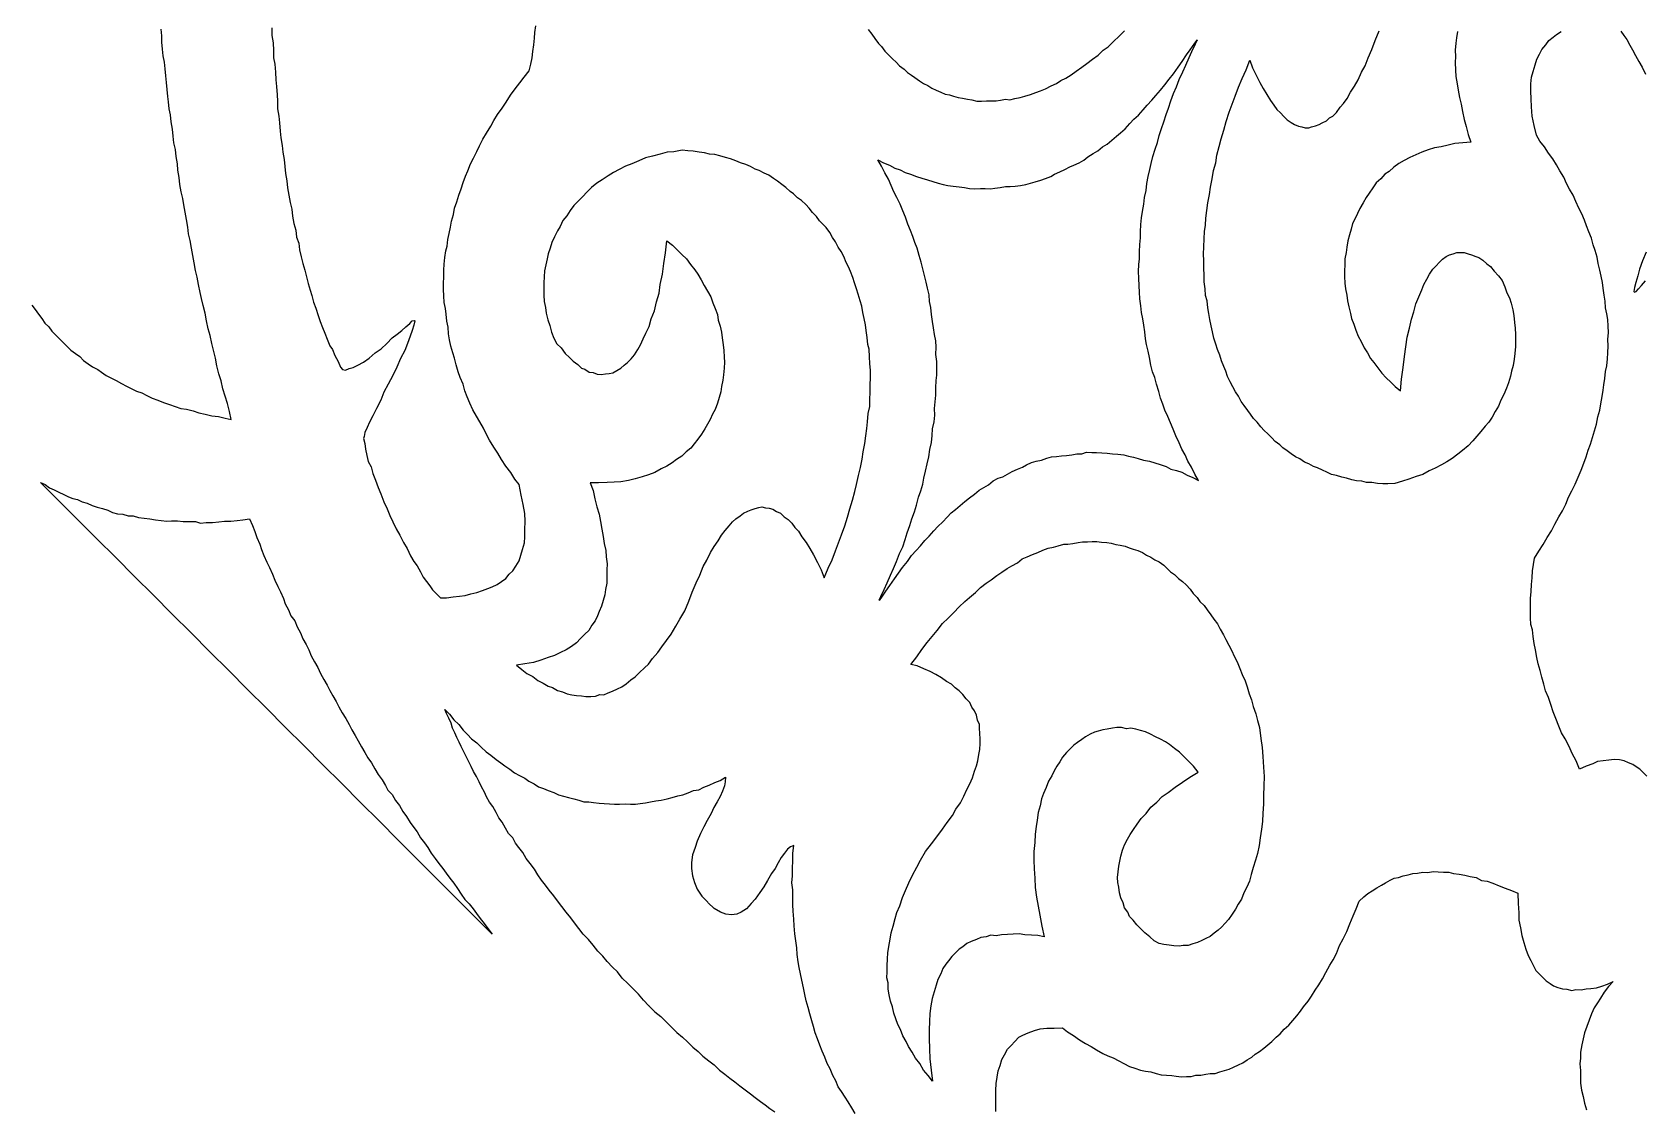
# Model space of a CAD drawing. Extents: x -550 to 550, y -550 to 550.
# Drawn here: x -267.3 to -207.9, y -434.9 to -395.2 of the extents above; entities that cross this region are included whole.
import ezdxf

# ---------------------------------------------------------------- set-up
doc = ezdxf.new("R2010")
doc.units = 0
doc.layers.add('LAYER_1', color=18, linetype='CONTINUOUS')

msp = doc.modelspace()

# ---------------------------------------------------------------- linework, layer by layer
at = {"layer": 'LAYER_1'}
for points in [[(-258.472, -395.039), (-258.465, -395.318), (-258.42, -395.59), (-258.413, -395.869), (-258.405, -396.149), (-258.362, -396.374), (-258.335, -396.674), (-258.327, -396.954), (-258.301, -397.206), (-258.274, -397.506), (-258.267, -397.74), (-258.259, -398.02), (-258.213, -398.293), (-258.187, -398.546), (-258.159, -398.846), (-258.133, -399.099), (-258.087, -399.372), (-258.06, -399.625), (-258.014, -399.898), (-257.988, -400.152), (-257.961, -400.406), (-257.914, -400.679), (-257.888, -400.933), (-257.841, -401.206), (-257.795, -401.48), (-257.73, -401.725), (-257.703, -401.98), (-257.656, -402.253), (-257.591, -402.499), (-257.564, -402.754), (-257.481, -402.973), (-257.454, -403.227), (-257.389, -403.474), (-257.324, -403.72), (-257.259, -403.967), (-257.194, -404.213), (-257.129, -404.46), (-257.063, -404.707), (-257, -404.906), (-256.934, -405.153), (-256.851, -405.373), (-256.766, -405.639), (-256.683, -405.858), (-256.6, -406.078), (-256.517, -406.297), (-256.433, -406.517), (-256.331, -406.756), (-256.231, -406.9), (-256.148, -407.12), (-256.027, -407.331), (-255.944, -407.551), (-255.866, -407.629), (-255.753, -407.651), (-255.625, -407.598), (-255.477, -407.564), (-255.295, -407.474), (-255.095, -407.356), (-254.877, -407.211), (-254.662, -407.018), (-254.444, -406.872), (-254.229, -406.679), (-254.033, -406.466), (-253.853, -406.329), (-253.673, -406.191), (-253.529, -406.062), (-253.386, -405.933), (-253.297, -405.841), (-253.223, -405.824), (-253.204, -405.843), (-253.235, -405.993), (-253.301, -406.2), (-253.367, -406.406), (-253.468, -406.669), (-253.569, -406.931), (-253.723, -407.23), (-253.859, -407.548), (-254.014, -407.847), (-254.186, -408.174), (-254.34, -408.473), (-254.458, -408.764), (-254.613, -409.063), (-254.75, -409.334), (-254.87, -409.578), (-254.955, -409.765), (-255.04, -409.952), (-255.07, -410.103), (-255.086, -410.179), (-255.04, -410.36), (-255.012, -410.57), (-254.965, -410.799), (-254.917, -411.028), (-254.815, -411.221), (-254.748, -411.469), (-254.644, -411.71), (-254.557, -411.978), (-254.453, -412.219), (-254.346, -412.507), (-254.222, -412.767), (-254.117, -413.008), (-254.013, -413.249), (-253.888, -413.509), (-253.747, -413.741), (-253.623, -414.002), (-253.481, -414.234), (-253.356, -414.495), (-253.234, -414.708), (-253.114, -414.873), (-252.992, -415.086), (-252.889, -415.28), (-252.769, -415.445), (-252.649, -415.61), (-252.549, -415.756), (-252.431, -415.874), (-252.333, -415.972), (-252.255, -416.05), (-252.032, -416.046), (-251.792, -416.013), (-251.553, -415.981), (-251.35, -415.957), (-251.13, -415.904), (-250.91, -415.852), (-250.71, -415.78), (-250.51, -415.708), (-250.347, -415.644), (-250.166, -415.552), (-250.005, -415.441), (-249.845, -415.329), (-249.723, -415.179), (-249.582, -415.048), (-249.479, -414.878), (-249.36, -414.679), (-249.297, -414.47), (-249.233, -414.261), (-249.153, -414.024), (-249.145, -413.805), (-249.14, -413.538), (-249.137, -413.223), (-249.151, -412.937), (-249.204, -412.612), (-249.276, -412.267), (-249.35, -411.875), (-249.508, -411.673), (-249.667, -411.422), (-249.844, -411.2), (-250.003, -410.95), (-250.143, -410.719), (-250.283, -410.489), (-250.442, -410.238), (-250.563, -410.027), (-250.666, -409.788), (-250.806, -409.557), (-250.926, -409.346), (-251.066, -409.116), (-251.169, -408.876), (-251.272, -408.637), (-251.356, -408.418), (-251.422, -408.17), (-251.525, -407.931), (-251.608, -407.712), (-251.674, -407.464), (-251.74, -407.217), (-251.804, -407.017), (-251.869, -406.769), (-251.916, -406.541), (-251.962, -406.314), (-251.972, -406.077), (-252.018, -405.849), (-252.047, -405.594), (-252.074, -405.385), (-252.12, -405.158), (-252.129, -404.922), (-252.138, -404.685), (-252.147, -404.449), (-252.137, -404.233), (-252.129, -403.969), (-252.118, -403.752), (-252.09, -403.508), (-252.063, -403.263), (-252.014, -403.085), (-251.986, -402.841), (-251.939, -402.616), (-251.891, -402.391), (-251.844, -402.166), (-251.779, -401.913), (-251.732, -401.688), (-251.648, -401.454), (-251.583, -401.202), (-251.498, -400.968), (-251.414, -400.735), (-251.33, -400.501), (-251.244, -400.315), (-251.142, -400.054), (-251.039, -399.84), (-250.918, -399.597), (-250.814, -399.383), (-250.693, -399.141), (-250.553, -398.918), (-250.396, -398.667), (-250.292, -398.453), (-250.152, -398.23), (-249.976, -397.998), (-249.836, -397.775), (-249.678, -397.524), (-249.501, -397.293), (-249.325, -397.061), (-249.166, -396.857), (-248.989, -396.625), (-248.924, -396.373), (-248.875, -396.149), (-248.846, -395.906), (-248.816, -395.663), (-248.787, -395.42), (-248.775, -395.206), (-248.745, -394.963)], [(-267.312, -405.259), (-267.192, -405.424), (-267.072, -405.59), (-266.952, -405.755), (-266.832, -405.921), (-266.694, -406.059), (-266.574, -406.224), (-266.436, -406.362), (-266.298, -406.5), (-266.16, -406.638), (-266.022, -406.776), (-265.884, -406.914), (-265.708, -407.045), (-265.552, -407.155), (-265.414, -407.294), (-265.238, -407.424), (-265.082, -407.534), (-264.889, -407.637), (-264.753, -407.728), (-264.577, -407.858), (-264.403, -407.941), (-264.21, -408.043), (-264.017, -408.146), (-263.823, -408.249), (-263.65, -408.331), (-263.457, -408.434), (-263.265, -408.489), (-263.072, -408.591), (-262.879, -408.693), (-262.669, -408.768), (-262.458, -408.843), (-262.247, -408.917), (-262.037, -408.992), (-261.826, -409.066), (-261.618, -409.093), (-261.37, -409.159), (-261.16, -409.233), (-260.932, -409.28), (-260.684, -409.345), (-260.439, -409.364), (-260.192, -409.43), (-259.964, -409.476), (-260.033, -409.18), (-260.102, -408.884), (-260.188, -408.616), (-260.274, -408.349), (-260.343, -408.053), (-260.429, -407.786), (-260.497, -407.491), (-260.545, -407.215), (-260.611, -406.968), (-260.679, -406.673), (-260.747, -406.378), (-260.813, -406.131), (-260.881, -405.836), (-260.929, -405.561), (-260.996, -405.267), (-261.062, -405.02), (-261.108, -404.792), (-261.175, -404.498), (-261.222, -404.224), (-261.288, -403.977), (-261.335, -403.703), (-261.382, -403.428), (-261.429, -403.154), (-261.476, -402.88), (-261.541, -402.634), (-261.569, -402.38), (-261.616, -402.106), (-261.662, -401.832), (-261.709, -401.559), (-261.754, -401.332), (-261.818, -401.086), (-261.865, -400.813), (-261.891, -400.559), (-261.938, -400.286), (-261.945, -400.052), (-261.991, -399.779), (-262.017, -399.526), (-262.081, -399.28), (-262.108, -399.027), (-262.134, -398.774), (-262.18, -398.501), (-262.206, -398.248), (-262.25, -398.023), (-262.276, -397.77), (-262.3, -397.564), (-262.326, -397.311), (-262.352, -397.058), (-262.378, -396.806), (-262.403, -396.553), (-262.429, -396.301), (-262.472, -396.076), (-262.497, -395.824), (-262.523, -395.571), (-262.529, -395.339), (-262.554, -395.087)], [(-236.49, -395.101), (-236.359, -395.278), (-236.246, -395.436), (-236.115, -395.612), (-236.004, -395.723), (-235.873, -395.9), (-235.743, -396.029), (-235.595, -396.178), (-235.465, -396.307), (-235.336, -396.437), (-235.17, -396.557), (-235.041, -396.686), (-234.894, -396.787), (-234.766, -396.87), (-234.601, -396.99), (-234.455, -397.091), (-234.292, -397.163), (-234.145, -397.264), (-233.982, -397.337), (-233.819, -397.409), (-233.656, -397.481), (-233.494, -397.507), (-233.35, -397.56), (-233.17, -397.604), (-233.009, -397.629), (-232.829, -397.673), (-232.668, -397.698), (-232.488, -397.741), (-232.311, -397.737), (-232.133, -397.734), (-231.955, -397.73), (-231.778, -397.726), (-231.618, -397.703), (-231.424, -397.671), (-231.264, -397.695), (-231.088, -397.644), (-230.894, -397.611), (-230.719, -397.559), (-230.508, -397.498), (-230.316, -397.417), (-230.141, -397.366), (-229.949, -397.285), (-229.741, -397.176), (-229.549, -397.095), (-229.394, -396.978), (-229.203, -396.897), (-229.013, -396.769), (-228.823, -396.641), (-228.617, -396.484), (-228.428, -396.356), (-228.222, -396.199), (-228.016, -396.041), (-227.829, -395.866), (-227.64, -395.737), (-227.436, -395.533), (-227.248, -395.357), (-227.044, -395.152)], [(-236.078, -416.131), (-236.081, -416.136), (-236.077, -416.126), (-236.084, -416.134), (-236.02, -415.993), (-235.907, -415.743), (-235.795, -415.492), (-235.666, -415.212), (-235.554, -414.962), (-235.441, -414.711), (-235.332, -414.412), (-235.219, -414.162), (-235.126, -413.892), (-235.049, -413.651), (-234.955, -413.382), (-234.878, -413.141), (-234.784, -412.872), (-234.707, -412.632), (-234.632, -412.343), (-234.555, -412.103), (-234.478, -411.862), (-234.436, -411.632), (-234.377, -411.373), (-234.319, -411.114), (-234.26, -410.855), (-234.22, -410.577), (-234.162, -410.318), (-234.138, -410.069), (-234.115, -409.82), (-234.056, -409.561), (-234.032, -409.313), (-234.044, -409.074), (-234.02, -408.825), (-233.997, -408.577), (-233.992, -408.31), (-233.986, -408.042), (-233.96, -407.842), (-233.955, -407.575), (-233.966, -407.336), (-233.996, -407.08), (-233.991, -406.813), (-234.002, -406.575), (-234.048, -406.347), (-234.078, -406.09), (-234.124, -405.863), (-234.153, -405.606), (-234.183, -405.35), (-234.229, -405.122), (-234.239, -404.885), (-234.304, -404.639), (-234.35, -404.412), (-234.414, -404.166), (-234.479, -403.92), (-234.543, -403.674), (-234.607, -403.428), (-234.69, -403.164), (-234.771, -402.947), (-234.851, -402.73), (-234.932, -402.513), (-235.031, -402.278), (-235.114, -402.014), (-235.213, -401.778), (-235.312, -401.543), (-235.43, -401.289), (-235.546, -401.083), (-235.644, -400.848), (-235.743, -400.613), (-235.878, -400.388), (-235.995, -400.134), (-236.129, -399.909), (-235.928, -400.02), (-235.709, -400.102), (-235.508, -400.213), (-235.308, -400.276), (-235.126, -400.368), (-234.926, -400.431), (-234.708, -400.513), (-234.509, -400.576), (-234.31, -400.639), (-234.111, -400.702), (-233.912, -400.765), (-233.732, -400.809), (-233.551, -400.853), (-233.354, -400.869), (-233.139, -400.903), (-232.942, -400.918), (-232.762, -400.962), (-232.565, -400.977), (-232.352, -400.964), (-232.174, -400.96), (-231.977, -400.975), (-231.818, -400.953), (-231.624, -400.92), (-231.429, -400.888), (-231.252, -400.884), (-231.074, -400.88), (-230.88, -400.847), (-230.686, -400.814), (-230.511, -400.763), (-230.335, -400.711), (-230.125, -400.649), (-229.95, -400.597), (-229.758, -400.517), (-229.62, -400.428), (-229.428, -400.347), (-229.237, -400.266), (-229.064, -400.167), (-228.908, -400.096), (-228.716, -400.015), (-228.544, -399.916), (-228.389, -399.798), (-228.2, -399.669), (-228.028, -399.569), (-227.857, -399.422), (-227.685, -399.323), (-227.514, -399.175), (-227.344, -399.028), (-227.19, -398.91), (-227.02, -398.762), (-226.851, -398.568), (-226.699, -398.402), (-226.529, -398.254), (-226.361, -398.06), (-226.209, -397.894), (-226.041, -397.699), (-225.889, -397.533), (-225.721, -397.338), (-225.553, -397.143), (-225.403, -396.929), (-225.236, -396.734), (-225.069, -396.492), (-224.92, -396.279), (-224.754, -396.036), (-224.62, -395.852), (-224.454, -395.609), (-224.371, -395.489), (-224.375, -395.499), (-224.369, -395.491), (-224.371, -395.496)], [(-236.077, -416.132), (-236.079, -416.138), (-236.073, -416.13), (-236.077, -416.14), (-235.993, -416.02), (-235.843, -415.807), (-235.692, -415.595), (-235.525, -415.353), (-235.375, -415.14), (-235.224, -414.928), (-235.039, -414.705), (-234.888, -414.493), (-234.719, -414.299), (-234.566, -414.134), (-234.397, -413.94), (-234.244, -413.776), (-234.075, -413.582), (-233.922, -413.417), (-233.734, -413.242), (-233.581, -413.077), (-233.428, -412.912), (-233.273, -412.795), (-233.102, -412.648), (-232.93, -412.502), (-232.759, -412.356), (-232.569, -412.228), (-232.397, -412.082), (-232.224, -411.983), (-232.05, -411.885), (-231.879, -411.738), (-231.705, -411.639), (-231.529, -411.589), (-231.356, -411.49), (-231.183, -411.391), (-230.991, -411.311), (-230.799, -411.23), (-230.661, -411.141), (-230.469, -411.061), (-230.293, -411.01), (-230.099, -410.977), (-229.907, -410.896), (-229.732, -410.845), (-229.554, -410.841), (-229.36, -410.808), (-229.183, -410.804), (-228.989, -410.771), (-228.795, -410.738), (-228.618, -410.734), (-228.443, -410.681), (-228.247, -410.696), (-228.07, -410.692), (-227.874, -410.706), (-227.678, -410.72), (-227.482, -410.734), (-227.287, -410.749), (-227.072, -410.781), (-226.893, -410.824), (-226.714, -410.867), (-226.535, -410.911), (-226.337, -410.972), (-226.123, -411.005), (-225.925, -411.066), (-225.728, -411.128), (-225.511, -411.208), (-225.33, -411.299), (-225.132, -411.36), (-224.935, -411.421), (-224.735, -411.53), (-224.519, -411.61), (-224.319, -411.719), (-224.455, -411.493), (-224.575, -411.237), (-224.71, -411.01), (-224.811, -410.773), (-224.928, -410.566), (-225.029, -410.329), (-225.148, -410.073), (-225.249, -409.836), (-225.35, -409.599), (-225.45, -409.363), (-225.551, -409.126), (-225.633, -408.908), (-225.714, -408.69), (-225.78, -408.443), (-225.864, -408.178), (-225.929, -407.931), (-226.011, -407.713), (-226.076, -407.466), (-226.125, -407.19), (-226.172, -406.962), (-226.237, -406.716), (-226.265, -406.506), (-226.295, -406.249), (-226.325, -405.992), (-226.371, -405.764), (-226.417, -405.537), (-226.447, -405.28), (-226.477, -405.023), (-226.488, -404.785), (-226.499, -404.547), (-226.512, -404.262), (-226.523, -404.024), (-226.518, -403.757), (-226.492, -403.556), (-226.486, -403.29), (-226.48, -403.023), (-226.456, -402.775), (-226.448, -402.556), (-226.442, -402.289), (-226.418, -402.042), (-226.375, -401.812), (-226.334, -401.535), (-226.31, -401.288), (-226.25, -401.029), (-226.226, -400.782), (-226.166, -400.523), (-226.107, -400.265), (-226.063, -400.036), (-226.004, -399.778), (-225.909, -399.51), (-225.831, -399.27), (-225.771, -399.012), (-225.677, -398.744), (-225.598, -398.504), (-225.504, -398.236), (-225.426, -397.997), (-225.331, -397.728), (-225.236, -397.46), (-225.123, -397.21), (-225.028, -396.942), (-224.899, -396.663), (-224.785, -396.413), (-224.656, -396.134), (-224.559, -395.913), (-224.429, -395.634), (-224.365, -395.495), (-224.371, -395.503), (-224.367, -395.492), (-224.37, -395.497)], [(-214.764, -395.179), (-214.807, -395.409), (-214.833, -395.61), (-214.857, -395.858), (-214.847, -396.095), (-214.855, -396.314), (-214.844, -396.598), (-214.834, -396.834), (-214.788, -397.107), (-214.744, -397.333), (-214.698, -397.606), (-214.636, -397.849), (-214.59, -398.122), (-214.525, -398.414), (-214.445, -398.675), (-214.381, -398.967), (-214.282, -399.247), (-214.573, -399.273), (-214.864, -399.3), (-215.119, -399.362), (-215.375, -399.425), (-215.614, -399.457), (-215.852, -399.537), (-216.09, -399.617), (-216.31, -399.715), (-216.53, -399.813), (-216.732, -399.929), (-216.934, -400.044), (-217.118, -400.178), (-217.284, -400.329), (-217.452, -400.433), (-217.6, -400.603), (-217.766, -400.754), (-217.896, -400.942), (-218.026, -401.13), (-218.14, -401.288), (-218.252, -401.494), (-218.364, -401.7), (-218.46, -401.876), (-218.538, -402.071), (-218.634, -402.247), (-218.693, -402.46), (-218.753, -402.673), (-218.812, -402.886), (-218.853, -403.117), (-218.878, -403.319), (-218.919, -403.55), (-218.926, -403.77), (-218.933, -403.99), (-218.939, -404.21), (-218.928, -404.449), (-218.9, -404.658), (-218.854, -404.886), (-218.826, -405.095), (-218.78, -405.323), (-218.716, -405.569), (-218.672, -405.749), (-218.591, -405.965), (-218.511, -406.182), (-218.43, -406.399), (-218.316, -406.604), (-218.216, -406.839), (-218.086, -407.015), (-217.971, -407.221), (-217.858, -407.379), (-217.709, -407.574), (-217.56, -407.768), (-217.395, -407.933), (-217.23, -408.098), (-217.065, -408.263), (-216.866, -408.417), (-216.837, -407.992), (-216.773, -407.556), (-216.726, -407.15), (-216.675, -406.792), (-216.624, -406.435), (-216.537, -406.113), (-216.468, -405.774), (-216.378, -405.501), (-216.307, -405.21), (-216.198, -404.955), (-216.09, -404.7), (-216.014, -404.504), (-215.903, -404.297), (-215.808, -404.119), (-215.68, -403.93), (-215.564, -403.819), (-215.433, -403.678), (-215.318, -403.566), (-215.185, -403.472), (-215.067, -403.408), (-214.931, -403.363), (-214.796, -403.317), (-214.658, -403.318), (-214.52, -403.32), (-214.38, -403.369), (-214.258, -403.401), (-214.1, -403.468), (-213.978, -403.499), (-213.835, -403.596), (-213.69, -403.741), (-213.548, -403.838), (-213.419, -404.013), (-213.256, -404.176), (-213.127, -404.35), (-213.029, -404.584), (-212.949, -404.8), (-212.854, -404.986), (-212.792, -405.184), (-212.728, -405.43), (-212.699, -405.64), (-212.669, -405.897), (-212.64, -406.107), (-212.628, -406.347), (-212.633, -406.569), (-212.638, -406.79), (-212.659, -407.042), (-212.682, -407.245), (-212.721, -407.479), (-212.778, -407.694), (-212.82, -407.879), (-212.892, -408.125), (-212.967, -408.322), (-213.058, -408.549), (-213.167, -408.758), (-213.258, -408.985), (-213.385, -409.175), (-213.494, -409.384), (-213.621, -409.574), (-213.751, -409.717), (-213.912, -409.919), (-214.057, -410.091), (-214.203, -410.263), (-214.382, -410.447), (-214.58, -410.612), (-214.763, -410.747), (-214.961, -410.912), (-215.161, -411.029), (-215.362, -411.146), (-215.598, -411.274), (-215.817, -411.372), (-216.052, -411.5), (-216.291, -411.579), (-216.563, -411.67), (-216.802, -411.749), (-217.074, -411.839), (-217.334, -411.851), (-217.526, -411.841), (-217.718, -411.831), (-217.929, -411.802), (-218.121, -411.791), (-218.297, -411.751), (-218.489, -411.74), (-218.666, -411.7), (-218.861, -411.641), (-219.038, -411.6), (-219.233, -411.541), (-219.41, -411.501), (-219.589, -411.412), (-219.75, -411.342), (-219.93, -411.253), (-220.072, -411.201), (-220.252, -411.112), (-220.413, -411.041), (-220.577, -410.923), (-220.739, -410.852), (-220.903, -410.734), (-221.048, -410.634), (-221.212, -410.515), (-221.323, -410.404), (-221.487, -410.285), (-221.617, -410.155), (-221.765, -410.007), (-221.895, -409.878), (-222.024, -409.748), (-222.157, -409.57), (-222.286, -409.441), (-222.4, -409.282), (-222.495, -409.141), (-222.627, -408.964), (-222.741, -408.805), (-222.838, -408.616), (-222.952, -408.457), (-223.049, -408.269), (-223.147, -408.081), (-223.244, -407.893), (-223.307, -407.694), (-223.386, -407.524), (-223.467, -407.307), (-223.53, -407.108), (-223.611, -406.891), (-223.674, -406.692), (-223.755, -406.475), (-223.801, -406.247), (-223.847, -406.019), (-223.894, -405.791), (-223.94, -405.564), (-223.967, -405.354), (-223.997, -405.097), (-224.059, -404.899), (-224.071, -404.661), (-224.101, -404.404), (-224.112, -404.166), (-224.125, -403.881), (-224.12, -403.614), (-224.131, -403.376), (-224.125, -403.109), (-224.104, -402.813), (-224.098, -402.546), (-224.056, -402.316), (-224.05, -402.049), (-224.01, -401.772), (-223.97, -401.494), (-223.913, -401.188), (-223.873, -400.911), (-223.816, -400.605), (-223.759, -400.299), (-223.683, -400.011), (-223.643, -399.734), (-223.551, -399.417), (-223.475, -399.13), (-223.383, -398.813), (-223.291, -398.497), (-223.183, -398.151), (-223.073, -397.853), (-222.962, -397.555), (-222.836, -397.228), (-222.709, -396.901), (-222.564, -396.592), (-222.421, -396.236), (-222.323, -396.516), (-222.19, -396.784), (-222.058, -397.053), (-221.927, -397.275), (-221.796, -397.496), (-221.665, -397.718), (-221.536, -397.892), (-221.425, -398.049), (-221.298, -398.176), (-221.171, -398.303), (-221.044, -398.43), (-220.901, -398.528), (-220.775, -398.608), (-220.634, -398.658), (-220.511, -398.691), (-220.388, -398.723), (-220.249, -398.726), (-220.146, -398.693), (-220.009, -398.648), (-219.872, -398.604), (-219.753, -398.541), (-219.6, -398.467), (-219.483, -398.357), (-219.364, -398.295), (-219.231, -398.155), (-219.1, -397.968), (-218.967, -397.829), (-218.836, -397.642), (-218.708, -397.408), (-218.561, -397.192), (-218.432, -396.958), (-218.305, -396.676), (-218.176, -396.442), (-218.067, -396.143), (-217.924, -395.832), (-217.799, -395.503), (-217.657, -395.145)], [(-207.796, -422.615), (-207.926, -422.485), (-208.055, -422.356), (-208.181, -422.275), (-208.307, -422.195), (-208.466, -422.126), (-208.626, -422.058), (-208.8, -422.019), (-208.99, -422.011), (-209.194, -422.033), (-209.399, -422.056), (-209.604, -422.078), (-209.787, -422.167), (-210.022, -422.249), (-210.273, -422.362), (-210.398, -422.055), (-210.538, -421.779), (-210.659, -421.522), (-210.799, -421.246), (-210.936, -421.018), (-211.038, -420.779), (-211.144, -420.492), (-211.247, -420.253), (-211.334, -419.984), (-211.422, -419.716), (-211.524, -419.477), (-211.593, -419.227), (-211.661, -418.977), (-211.729, -418.727), (-211.798, -418.477), (-211.848, -418.246), (-211.901, -417.966), (-211.95, -417.734), (-211.985, -417.473), (-212.001, -417.23), (-212.065, -417.03), (-212.081, -416.787), (-212.081, -416.514), (-212.078, -416.29), (-212.075, -416.066), (-212.057, -415.812), (-212.039, -415.558), (-212.02, -415.305), (-212.002, -415.051), (-211.965, -414.815), (-211.928, -414.58), (-211.771, -414.328), (-211.615, -414.076), (-211.459, -413.824), (-211.302, -413.572), (-211.179, -413.332), (-211.041, -413.062), (-210.9, -412.84), (-210.777, -412.599), (-210.673, -412.341), (-210.55, -412.1), (-210.427, -411.86), (-210.323, -411.602), (-210.218, -411.343), (-210.114, -411.085), (-210.024, -410.856), (-209.953, -410.61), (-209.864, -410.381), (-209.793, -410.135), (-209.722, -409.888), (-209.65, -409.642), (-209.597, -409.377), (-209.526, -409.131), (-209.488, -408.896), (-209.435, -408.632), (-209.397, -408.398), (-209.374, -408.193), (-209.336, -407.959), (-209.316, -407.707), (-209.26, -407.491), (-209.24, -407.239), (-209.235, -407.016), (-209.215, -406.764), (-209.228, -406.524), (-209.208, -406.272), (-209.221, -406.032), (-209.234, -405.792), (-209.262, -405.582), (-209.309, -405.355), (-209.322, -405.115), (-209.368, -404.887), (-209.398, -404.63), (-209.426, -404.42), (-209.472, -404.192), (-209.518, -403.965), (-209.582, -403.72), (-209.628, -403.492), (-209.692, -403.247), (-209.771, -403.032), (-209.835, -402.787), (-209.932, -402.553), (-210.01, -402.338), (-210.089, -402.123), (-210.186, -401.89), (-210.299, -401.687), (-210.413, -401.436), (-210.51, -401.204), (-210.64, -400.983), (-210.752, -400.78), (-210.849, -400.547), (-210.997, -400.308), (-211.126, -400.088), (-211.256, -399.867), (-211.42, -399.658), (-211.568, -399.42), (-211.731, -399.211), (-211.861, -398.991), (-211.945, -398.634), (-212.012, -398.295), (-212.044, -397.945), (-212.057, -397.66), (-212.069, -397.375), (-212.064, -397.108), (-212.041, -396.859), (-211.982, -396.646), (-211.906, -396.403), (-211.847, -396.19), (-211.752, -396.013), (-211.658, -395.835), (-211.511, -395.664), (-211.399, -395.504), (-211.25, -395.38), (-211.118, -395.286), (-210.952, -395.179)], [(-208.744, -395.163), (-208.636, -395.317), (-208.528, -395.471), (-208.417, -395.672), (-208.325, -395.855), (-208.214, -396.056), (-208.086, -396.275), (-207.958, -396.494), (-207.845, -396.743)], [(-207.817, -403.307), (-207.953, -403.624), (-208.056, -403.93), (-208.128, -404.175), (-208.2, -404.421), (-208.241, -404.607), (-208.267, -404.762), (-208.249, -404.78), (-208.182, -404.756), (-208.103, -404.654), (-207.99, -404.541), (-207.846, -404.367)], [(-244.567, -431.09), (-244.578, -431.079), (-244.777, -430.881), (-244.958, -430.654), (-245.136, -430.475), (-245.354, -430.257), (-245.552, -430.059), (-245.734, -429.832), (-245.912, -429.654), (-246.11, -429.456), (-246.272, -429.249), (-246.45, -429.071), (-246.632, -428.844), (-246.793, -428.637), (-246.991, -428.439), (-247.153, -428.232), (-247.314, -428.025), (-247.456, -427.838), (-247.618, -427.631), (-247.779, -427.424), (-247.941, -427.217), (-248.082, -427.03), (-248.244, -426.823), (-248.385, -426.636), (-248.527, -426.449), (-248.669, -426.262), (-248.793, -426.047), (-248.955, -425.84), (-249.096, -425.653), (-249.221, -425.438), (-249.362, -425.251), (-249.484, -425.084), (-249.589, -424.888), (-249.747, -424.73), (-249.852, -424.535), (-249.976, -424.319), (-250.098, -424.152), (-250.202, -423.957), (-250.327, -423.742), (-250.448, -423.575), (-250.553, -423.38), (-250.638, -423.204), (-250.742, -423.009), (-250.827, -422.833), (-250.931, -422.638), (-251.036, -422.443), (-251.12, -422.268), (-251.225, -422.073), (-251.309, -421.897), (-251.394, -421.722), (-251.498, -421.527), (-251.563, -421.371), (-251.647, -421.196), (-251.731, -421.021), (-251.816, -420.846), (-251.863, -420.662), (-251.948, -420.487), (-252.032, -420.312), (-252.096, -420.157), (-251.919, -420.334), (-251.759, -420.54), (-251.581, -420.717), (-251.421, -420.923), (-251.263, -421.081), (-251.106, -421.239), (-250.911, -421.388), (-250.754, -421.545), (-250.576, -421.723), (-250.402, -421.852), (-250.207, -422.001), (-250.033, -422.13), (-249.878, -422.239), (-249.704, -422.368), (-249.529, -422.497), (-249.338, -422.598), (-249.147, -422.698), (-248.992, -422.808), (-248.801, -422.908), (-248.646, -423.017), (-248.458, -423.069), (-248.286, -423.15), (-248.079, -423.222), (-247.907, -423.302), (-247.719, -423.354), (-247.531, -423.406), (-247.344, -423.458), (-247.156, -423.509), (-246.968, -423.561), (-246.783, -423.564), (-246.615, -423.596), (-246.411, -423.619), (-246.226, -423.622), (-246.022, -423.644), (-245.838, -423.647), (-245.653, -423.65), (-245.433, -423.644), (-245.249, -423.647), (-245.064, -423.649), (-244.9, -423.632), (-244.699, -423.606), (-244.518, -423.56), (-244.318, -423.534), (-244.117, -423.507), (-243.9, -423.452), (-243.719, -423.406), (-243.503, -423.35), (-243.322, -423.304), (-243.125, -423.229), (-242.928, -423.153), (-242.728, -423.126), (-242.551, -423.031), (-242.354, -422.956), (-242.141, -422.851), (-241.944, -422.776), (-241.751, -422.651), (-241.759, -422.825), (-241.786, -422.98), (-241.865, -423.173), (-241.945, -423.365), (-242.06, -423.567), (-242.176, -423.77), (-242.272, -423.991), (-242.42, -424.251), (-242.552, -424.482), (-242.665, -424.733), (-242.794, -425.012), (-242.87, -425.254), (-242.963, -425.524), (-243, -425.805), (-243.004, -426.027), (-242.968, -426.29), (-242.897, -426.543), (-242.789, -426.787), (-242.626, -427.041), (-242.41, -427.257), (-242.399, -427.268)], [(-236.972, -435.054), (-237.098, -434.838), (-237.223, -434.622), (-237.345, -434.454), (-237.471, -434.238), (-237.592, -434.071), (-237.682, -433.845), (-237.788, -433.649), (-237.897, -433.403), (-238.003, -433.207), (-238.092, -432.982), (-238.181, -432.756), (-238.271, -432.531), (-238.36, -432.305), (-238.449, -432.08), (-238.502, -431.845), (-238.572, -431.639), (-238.645, -431.385), (-238.698, -431.15), (-238.771, -430.896), (-238.824, -430.661), (-238.877, -430.427), (-238.933, -430.144), (-238.986, -429.909), (-239.039, -429.675), (-239.072, -429.46), (-239.108, -429.197), (-239.125, -428.953), (-239.161, -428.69), (-239.197, -428.427), (-239.217, -428.135), (-239.234, -427.892), (-239.253, -427.6), (-239.269, -427.357), (-239.269, -427.084), (-239.269, -426.812), (-239.305, -426.55), (-239.285, -426.297), (-239.285, -426.025), (-239.268, -425.724), (-239.267, -425.453), (-239.231, -425.171), (-239.355, -425.229), (-239.459, -425.306), (-239.577, -425.461), (-239.694, -425.616), (-239.809, -425.819), (-239.923, -426.022), (-240.057, -426.206), (-240.204, -426.467), (-240.335, -426.699), (-240.486, -426.912), (-240.652, -427.154), (-240.806, -427.318), (-240.976, -427.511), (-241.169, -427.635), (-241.329, -427.702), (-241.529, -427.729), (-241.732, -427.708), (-241.938, -427.638), (-242.167, -427.5), (-242.383, -427.284), (-242.394, -427.272)], [(-231.78, -434.982), (-231.783, -434.707), (-231.786, -434.432), (-231.785, -434.206), (-231.768, -433.95), (-231.732, -433.714), (-231.696, -433.478), (-231.62, -433.281), (-231.565, -433.065), (-231.47, -432.887), (-231.359, -432.68), (-231.225, -432.542), (-231.091, -432.403), (-230.942, -432.235), (-230.785, -432.165), (-230.593, -432.084), (-230.366, -431.994), (-230.155, -431.933), (-229.905, -431.91), (-229.636, -431.907), (-229.332, -431.894), (-229.142, -432.038), (-228.917, -432.173), (-228.707, -432.337), (-228.482, -432.471), (-228.276, -432.586), (-228.07, -432.701), (-227.845, -432.836), (-227.659, -432.931), (-227.457, -432.997), (-227.252, -433.111), (-227.066, -433.207), (-226.86, -433.321), (-226.659, -433.387), (-226.457, -433.452), (-226.275, -433.498), (-226.078, -433.514), (-225.876, -433.579), (-225.694, -433.625), (-225.497, -433.641), (-225.3, -433.657), (-225.137, -433.683), (-224.94, -433.699), (-224.762, -433.695), (-224.584, -433.691), (-224.411, -433.638), (-224.233, -433.634), (-224.04, -433.6), (-223.882, -433.577), (-223.704, -433.573), (-223.531, -433.52), (-223.357, -433.466), (-223.184, -433.413), (-223.03, -433.34), (-222.841, -433.256), (-222.687, -433.183), (-222.518, -433.08), (-222.348, -432.977), (-222.233, -432.866), (-222.064, -432.763), (-221.914, -432.64), (-221.764, -432.518), (-221.614, -432.395), (-221.449, -432.243), (-221.3, -432.12), (-221.154, -431.948), (-220.989, -431.796), (-220.843, -431.624), (-220.697, -431.452), (-220.551, -431.28), (-220.44, -431.119), (-220.279, -430.917), (-220.153, -430.726), (-220.011, -430.505), (-219.884, -430.313), (-219.742, -430.092), (-219.62, -429.852), (-219.481, -429.582), (-219.355, -429.39), (-219.232, -429.15), (-219.113, -428.861), (-218.99, -428.62), (-218.852, -428.35), (-218.733, -428.061), (-218.614, -427.772), (-218.51, -427.512), (-218.391, -427.223), (-218.227, -427.07), (-218.078, -426.946), (-217.91, -426.842), (-217.743, -426.737), (-217.575, -426.632), (-217.423, -426.557), (-217.256, -426.452), (-217.104, -426.378), (-216.948, -426.352), (-216.777, -426.295), (-216.588, -426.258), (-216.417, -426.202), (-216.243, -426.194), (-216.053, -426.157), (-215.861, -426.168), (-215.671, -426.13), (-215.479, -426.142), (-215.286, -426.153), (-215.094, -426.164), (-214.916, -426.205), (-214.705, -426.234), (-214.494, -426.264), (-214.298, -426.324), (-214.088, -426.353), (-213.888, -426.461), (-213.677, -426.491), (-213.463, -426.569), (-213.23, -426.666), (-213.016, -426.744), (-212.783, -426.84), (-212.55, -426.937), (-212.54, -427.311), (-212.514, -427.654), (-212.51, -427.93), (-212.454, -428.213), (-212.398, -428.496), (-212.327, -428.749), (-212.255, -429.002), (-212.169, -429.225), (-212.067, -429.417), (-211.965, -429.61), (-211.882, -429.783), (-211.77, -429.896), (-211.638, -430.028), (-211.506, -430.16), (-211.36, -430.261), (-211.232, -430.343), (-211.07, -430.414), (-210.894, -430.454), (-210.736, -430.476), (-210.56, -430.516), (-210.406, -430.488), (-210.215, -430.497), (-210.028, -430.458), (-209.856, -430.448), (-209.65, -430.427), (-209.449, -430.356), (-209.247, -430.286), (-209.031, -430.184), (-209.206, -430.373), (-209.362, -430.579), (-209.499, -430.805), (-209.607, -430.969), (-209.73, -431.164), (-209.834, -431.378), (-209.919, -431.61), (-210.004, -431.843), (-210.089, -432.076), (-210.141, -432.296), (-210.192, -432.517), (-210.24, -432.788), (-210.238, -433.016), (-210.256, -433.225), (-210.236, -433.472), (-210.234, -433.701), (-210.233, -433.929), (-210.194, -434.195), (-210.139, -434.431), (-210.085, -434.667), (-210.012, -434.921)], [(-244.563, -431.094), (-244.551, -431.106), (-244.353, -431.304), (-244.139, -431.473), (-243.96, -431.651), (-243.742, -431.869), (-243.544, -432.067), (-243.33, -432.236), (-243.152, -432.415), (-242.954, -432.613), (-242.759, -432.762), (-242.581, -432.94), (-242.367, -433.109), (-242.172, -433.258), (-241.974, -433.456), (-241.78, -433.605), (-241.585, -433.754), (-241.411, -433.883), (-241.216, -434.032), (-241.022, -434.181), (-240.828, -434.33), (-240.653, -434.459), (-240.459, -434.608), (-240.284, -434.737), (-240.11, -434.866), (-239.935, -434.996)]]:
    msp.add_lwpolyline(points, dxfattribs=at)
for points in [[(-246.738, -411.81), (-246.632, -412.097), (-246.563, -412.394), (-246.493, -412.69), (-246.406, -412.959), (-246.356, -413.236), (-246.305, -413.514), (-246.254, -413.791), (-246.223, -414.05), (-246.155, -414.299), (-246.143, -414.538), (-246.111, -414.797), (-246.118, -415.017), (-246.122, -415.285), (-246.129, -415.505), (-246.172, -415.734), (-246.199, -415.935), (-246.261, -416.145), (-246.323, -416.354), (-246.405, -416.545), (-246.47, -416.707), (-246.552, -416.898), (-246.672, -417.049), (-246.79, -417.249), (-246.931, -417.381), (-247.088, -417.542), (-247.245, -417.702), (-247.421, -417.843), (-247.618, -417.965), (-247.833, -418.067), (-248.049, -418.168), (-248.285, -418.25), (-248.557, -418.341), (-248.829, -418.432), (-249.141, -418.484), (-249.452, -418.535), (-249.259, -418.683), (-249.066, -418.831), (-248.856, -418.95), (-248.663, -419.098), (-248.473, -419.197), (-248.282, -419.297), (-248.131, -419.357), (-247.941, -419.457), (-247.753, -419.508), (-247.583, -419.588), (-247.415, -419.62), (-247.247, -419.651), (-247.062, -419.654), (-246.895, -419.686), (-246.71, -419.689), (-246.545, -419.672), (-246.383, -419.607), (-246.235, -419.619), (-246.073, -419.554), (-245.911, -419.489), (-245.733, -419.396), (-245.571, -419.33), (-245.412, -419.217), (-245.236, -419.075), (-245.077, -418.962), (-244.921, -418.8), (-244.729, -418.63), (-244.59, -418.497), (-244.436, -418.287), (-244.247, -418.068), (-244.093, -417.858), (-243.923, -417.62), (-243.753, -417.381), (-243.586, -417.095), (-243.436, -416.837), (-243.252, -416.522), (-243.106, -416.168), (-242.977, -415.843), (-242.832, -415.489), (-242.701, -415.212), (-242.572, -414.887), (-242.438, -414.658), (-242.306, -414.381), (-242.172, -414.152), (-242.019, -413.942), (-241.902, -413.742), (-241.765, -413.56), (-241.61, -413.398), (-241.49, -413.246), (-241.368, -413.141), (-241.21, -413.026), (-241.088, -412.922), (-240.928, -412.855), (-240.803, -412.798), (-240.66, -412.76), (-240.517, -412.722), (-240.409, -412.693), (-240.28, -412.732), (-240.134, -412.741), (-240.005, -412.779), (-239.874, -412.866), (-239.725, -412.923), (-239.591, -413.057), (-239.441, -413.162), (-239.307, -413.296), (-239.19, -413.459), (-239.056, -413.593), (-238.936, -413.803), (-238.78, -414.004), (-238.641, -414.234), (-238.502, -414.464), (-238.36, -414.742), (-238.219, -415.02), (-238.112, -415.307), (-237.969, -414.952), (-237.822, -414.644), (-237.695, -414.318), (-237.585, -414.02), (-237.474, -413.722), (-237.346, -413.396), (-237.255, -413.079), (-237.163, -412.762), (-237.071, -412.446), (-236.979, -412.13), (-236.92, -411.871), (-236.847, -411.535), (-236.771, -411.248), (-236.715, -410.942), (-236.674, -410.664), (-236.617, -410.358), (-236.577, -410.081), (-236.537, -409.803), (-236.513, -409.555), (-236.491, -409.259), (-236.432, -409.001), (-236.426, -408.734), (-236.421, -408.467), (-236.416, -408.2), (-236.41, -407.933), (-236.405, -407.666), (-236.435, -407.409), (-236.446, -407.171), (-236.459, -406.886), (-236.503, -406.706), (-236.533, -406.449), (-236.562, -406.192), (-236.59, -405.984), (-236.636, -405.756), (-236.682, -405.528), (-236.728, -405.301), (-236.791, -405.102), (-236.855, -404.856), (-236.918, -404.657), (-236.999, -404.439), (-237.062, -404.241), (-237.143, -404.023), (-237.222, -403.853), (-237.302, -403.683), (-237.383, -403.466), (-237.481, -403.278), (-237.595, -403.118), (-237.693, -402.929), (-237.808, -402.769), (-237.905, -402.581), (-238.039, -402.402), (-238.151, -402.289), (-238.283, -402.158), (-238.397, -401.998), (-238.547, -401.848), (-238.662, -401.688), (-238.793, -401.556), (-238.944, -401.406), (-239.092, -401.303), (-239.242, -401.153), (-239.372, -401.069), (-239.522, -400.919), (-239.67, -400.816), (-239.838, -400.694), (-239.986, -400.591), (-240.153, -400.469), (-240.319, -400.394), (-240.503, -400.3), (-240.65, -400.244), (-240.834, -400.151), (-241, -400.076), (-241.201, -400.011), (-241.367, -399.936), (-241.569, -399.87), (-241.752, -399.823), (-241.954, -399.758), (-242.137, -399.711), (-242.337, -399.692), (-242.52, -399.645), (-242.72, -399.626), (-242.94, -399.588), (-243.14, -399.569), (-243.341, -399.55), (-243.648, -399.606), (-243.902, -399.624), (-244.154, -399.69), (-244.443, -399.764), (-244.696, -399.829), (-244.947, -399.941), (-245.199, -400.052), (-245.433, -400.136), (-245.666, -400.266), (-245.881, -400.368), (-246.078, -400.489), (-246.292, -400.638), (-246.489, -400.759), (-246.684, -400.927), (-246.843, -401.086), (-247.019, -401.272), (-247.178, -401.431), (-247.338, -401.589), (-247.478, -401.767), (-247.599, -401.964), (-247.739, -402.141), (-247.841, -402.357), (-247.945, -402.525), (-248.047, -402.741), (-248.149, -402.957), (-248.214, -403.163), (-248.28, -403.37), (-248.328, -403.549), (-248.374, -403.775), (-248.421, -404.001), (-248.431, -404.218), (-248.441, -404.435), (-248.45, -404.652), (-248.441, -404.888), (-248.431, -405.125), (-248.385, -405.352), (-248.358, -405.561), (-248.293, -405.807), (-248.23, -406.007), (-248.164, -406.254), (-248.082, -406.473), (-247.963, -406.683), (-247.809, -406.836), (-247.654, -407.037), (-247.5, -407.191), (-247.366, -407.325), (-247.195, -407.45), (-247.061, -407.585), (-246.93, -407.624), (-246.779, -407.73), (-246.632, -407.741), (-246.482, -407.8), (-246.335, -407.811), (-246.171, -407.793), (-246.043, -407.785), (-245.898, -407.749), (-245.755, -407.664), (-245.613, -407.58), (-245.489, -407.477), (-245.365, -407.374), (-245.225, -407.242), (-245.103, -407.091), (-244.984, -406.893), (-244.882, -406.723), (-244.781, -406.506), (-244.681, -406.288), (-244.564, -406.043), (-244.484, -405.759), (-244.369, -405.466), (-244.291, -405.135), (-244.195, -404.823), (-244.153, -404.501), (-244.077, -404.123), (-244.021, -403.727), (-243.963, -403.33), (-243.908, -402.886), (-243.701, -403.047), (-243.531, -403.218), (-243.36, -403.389), (-243.189, -403.559), (-243.036, -403.758), (-242.882, -403.957), (-242.766, -404.118), (-242.649, -404.327), (-242.531, -404.535), (-242.413, -404.744), (-242.296, -404.952), (-242.214, -405.17), (-242.132, -405.388), (-242.05, -405.607), (-242.023, -405.815), (-241.94, -406.033), (-241.894, -406.261), (-241.867, -406.47), (-241.838, -406.726), (-241.81, -406.935), (-241.8, -407.173), (-241.791, -407.363), (-241.799, -407.581), (-241.825, -407.828), (-241.852, -408.028), (-241.896, -408.256), (-241.923, -408.456), (-241.987, -408.665), (-242.05, -408.874), (-242.13, -409.112), (-242.231, -409.283), (-242.313, -409.473), (-242.414, -409.644), (-242.515, -409.815), (-242.634, -410.015), (-242.771, -410.195), (-242.908, -410.376), (-243.028, -410.528), (-243.204, -410.67), (-243.361, -410.831), (-243.555, -410.953), (-243.714, -411.067), (-243.909, -411.189), (-244.124, -411.293), (-244.355, -411.424), (-244.589, -411.508), (-244.823, -411.592), (-245.076, -411.657), (-245.329, -411.721), (-245.602, -411.766), (-245.858, -411.782), (-246.114, -411.798), (-246.426, -411.804)], [(-250.344, -428.444), (-251.038, -427.75), (-251.732, -427.056), (-252.426, -426.362), (-253.12, -425.668), (-253.814, -424.974), (-254.507, -424.28), (-255.201, -423.587), (-255.895, -422.893), (-256.589, -422.199), (-257.283, -421.505), (-257.977, -420.811), (-258.671, -420.117), (-259.364, -419.423), (-260.058, -418.729), (-260.752, -418.036), (-261.446, -417.342), (-262.14, -416.648), (-262.834, -415.954), (-263.528, -415.26), (-264.222, -414.566), (-264.915, -413.872), (-265.609, -413.179), (-266.303, -412.485), (-266.997, -411.791), (-266.822, -411.875), (-266.665, -411.987), (-266.49, -412.071), (-266.315, -412.155), (-266.141, -412.24), (-265.966, -412.324), (-265.811, -412.388), (-265.638, -412.424), (-265.464, -412.508), (-265.271, -412.564), (-265.096, -412.648), (-264.904, -412.704), (-264.712, -412.76), (-264.52, -412.816), (-264.345, -412.9), (-264.153, -412.956), (-263.963, -412.964), (-263.771, -413.02), (-263.582, -413.029), (-263.39, -413.084), (-263.18, -413.112), (-262.971, -413.14), (-262.762, -413.168), (-262.552, -413.195), (-262.343, -413.223), (-262.174, -413.211), (-261.947, -413.211), (-261.738, -413.238), (-261.512, -413.238), (-261.285, -413.237), (-261.094, -413.292), (-260.888, -413.272), (-260.662, -413.271), (-260.418, -413.242), (-260.212, -413.221), (-259.986, -413.22), (-259.743, -413.191), (-259.537, -413.17), (-259.294, -413.141), (-259.189, -413.382), (-259.103, -413.604), (-259.018, -413.826), (-258.912, -414.067), (-258.846, -414.27), (-258.76, -414.492), (-258.655, -414.733), (-258.551, -414.927), (-258.446, -415.169), (-258.36, -415.391), (-258.254, -415.633), (-258.15, -415.828), (-258.044, -416.07), (-257.978, -416.272), (-257.854, -416.487), (-257.768, -416.709), (-257.627, -416.895), (-257.541, -417.118), (-257.417, -417.332), (-257.331, -417.555), (-257.207, -417.769), (-257.103, -417.964), (-257.016, -418.187), (-256.892, -418.402), (-256.769, -418.616), (-256.682, -418.839), (-256.558, -419.054), (-256.434, -419.269), (-256.33, -419.464), (-256.225, -419.659), (-256.101, -419.874), (-255.997, -420.069), (-255.873, -420.284), (-255.748, -420.499), (-255.624, -420.714), (-255.52, -420.909), (-255.395, -421.124), (-255.291, -421.32), (-255.166, -421.535), (-255.042, -421.75), (-254.937, -421.945), (-254.795, -422.133), (-254.671, -422.348), (-254.546, -422.563), (-254.404, -422.75), (-254.28, -422.966), (-254.195, -423.142), (-254.036, -423.301), (-253.911, -423.516), (-253.769, -423.703), (-253.644, -423.919), (-253.502, -424.106), (-253.377, -424.322), (-253.235, -424.51), (-253.113, -424.677), (-252.988, -424.893), (-252.846, -425.08), (-252.724, -425.248), (-252.598, -425.464), (-252.456, -425.651), (-252.314, -425.839), (-252.172, -426.026), (-252.05, -426.194), (-251.908, -426.382), (-251.765, -426.569), (-251.623, -426.757), (-251.498, -426.973), (-251.355, -427.161), (-251.196, -427.32), (-251.054, -427.508), (-250.931, -427.676), (-250.789, -427.863), (-250.647, -428.051), (-250.504, -428.239)], [(-230.006, -428.542), (-230.243, -428.487), (-230.477, -428.48), (-230.711, -428.473), (-230.929, -428.436), (-231.144, -428.448), (-231.359, -428.46), (-231.574, -428.472), (-231.769, -428.503), (-231.969, -428.485), (-232.145, -428.536), (-232.341, -428.567), (-232.498, -428.636), (-232.691, -428.716), (-232.849, -428.785), (-233.003, -428.904), (-233.141, -428.992), (-233.275, -429.13), (-233.41, -429.268), (-233.525, -429.425), (-233.625, -429.552), (-233.74, -429.709), (-233.817, -429.905), (-233.929, -430.111), (-233.986, -430.326), (-234.059, -430.571), (-234.131, -430.815), (-234.185, -431.08), (-234.219, -431.364), (-234.233, -431.667), (-234.247, -431.971), (-234.241, -432.294), (-234.232, -432.666), (-234.223, -433.039), (-234.174, -433.451), (-234.125, -433.862), (-234.285, -433.657), (-234.446, -433.451), (-234.59, -433.216), (-234.75, -433.01), (-234.875, -432.795), (-235, -432.58), (-235.085, -432.403), (-235.209, -432.188), (-235.298, -431.963), (-235.403, -431.767), (-235.473, -431.562), (-235.542, -431.356), (-235.595, -431.122), (-235.664, -430.916), (-235.717, -430.682), (-235.751, -430.467), (-235.748, -430.242), (-235.798, -430.057), (-235.796, -429.832), (-235.793, -429.608), (-235.775, -429.354), (-235.772, -429.129), (-235.734, -428.895), (-235.68, -428.632), (-235.642, -428.398), (-235.568, -428.154), (-235.497, -427.861), (-235.44, -427.647), (-235.33, -427.393), (-235.224, -427.091), (-235.114, -426.837), (-234.989, -426.555), (-234.863, -426.272), (-234.702, -425.979), (-234.557, -425.716), (-234.379, -425.394), (-234.163, -425.111), (-233.964, -424.857), (-233.748, -424.573), (-233.583, -424.329), (-233.384, -424.075), (-233.255, -423.841), (-233.09, -423.597), (-232.962, -423.363), (-232.852, -423.109), (-232.739, -422.904), (-232.646, -422.68), (-232.571, -422.437), (-232.494, -422.242), (-232.452, -422.057), (-232.412, -421.824), (-232.37, -421.64), (-232.366, -421.417), (-232.359, -421.242), (-232.371, -421.049), (-232.383, -420.855), (-232.392, -420.71), (-232.456, -420.556), (-232.503, -420.372), (-232.566, -420.218), (-232.665, -420.074), (-232.747, -419.901), (-232.881, -419.767), (-232.999, -419.604), (-233.133, -419.47), (-233.283, -419.365), (-233.417, -419.231), (-233.603, -419.136), (-233.791, -418.993), (-233.996, -418.879), (-234.201, -418.765), (-234.441, -418.661), (-234.681, -418.557), (-234.919, -418.501), (-234.701, -418.219), (-234.519, -417.948), (-234.318, -417.695), (-234.133, -417.472), (-233.948, -417.248), (-233.746, -416.996), (-233.543, -416.791), (-233.339, -416.587), (-233.135, -416.382), (-232.931, -416.177), (-232.76, -416.031), (-232.538, -415.845), (-232.35, -415.669), (-232.144, -415.512), (-231.954, -415.384), (-231.749, -415.227), (-231.559, -415.099), (-231.369, -414.971), (-231.196, -414.872), (-230.988, -414.762), (-230.817, -414.615), (-230.626, -414.535), (-230.434, -414.454), (-230.242, -414.374), (-230.05, -414.293), (-229.858, -414.213), (-229.664, -414.18), (-229.489, -414.128), (-229.279, -414.066), (-229.136, -414.073), (-228.942, -414.04), (-228.748, -414.007), (-228.589, -413.984), (-228.412, -413.98), (-228.234, -413.976), (-228.057, -413.972), (-227.896, -413.997), (-227.699, -414.012), (-227.538, -414.037), (-227.358, -414.08), (-227.197, -414.105), (-227.018, -414.149), (-226.873, -414.203), (-226.728, -414.257), (-226.548, -414.301), (-226.385, -414.374), (-226.237, -414.476), (-226.074, -414.548), (-225.926, -414.651), (-225.763, -414.723), (-225.596, -414.844), (-225.484, -414.957), (-225.352, -415.088), (-225.205, -415.19), (-225.055, -415.34), (-224.907, -415.442), (-224.776, -415.574), (-224.626, -415.724), (-224.51, -415.885), (-224.36, -416.035), (-224.263, -416.177), (-224.113, -416.327), (-223.998, -416.488), (-223.863, -416.668), (-223.748, -416.829), (-223.613, -417.009), (-223.514, -417.199), (-223.395, -417.409), (-223.314, -417.58), (-223.195, -417.79), (-223.095, -417.981), (-222.992, -418.22), (-222.892, -418.411), (-222.789, -418.65), (-222.705, -418.87), (-222.601, -419.11), (-222.517, -419.33), (-222.448, -419.581), (-222.364, -419.801), (-222.295, -420.052), (-222.207, -420.321), (-222.138, -420.572), (-222.068, -420.823), (-222.024, -421.23), (-221.967, -421.559), (-221.945, -421.9), (-221.919, -422.288), (-221.896, -422.629), (-221.907, -422.98), (-221.919, -423.332), (-221.915, -423.654), (-221.945, -423.987), (-221.959, -424.29), (-221.992, -424.575), (-222.041, -424.889), (-222.074, -425.173), (-222.142, -425.469), (-222.213, -425.716), (-222.299, -425.992), (-222.37, -426.239), (-222.441, -426.486), (-222.531, -426.714), (-222.64, -426.922), (-222.73, -427.15), (-222.858, -427.34), (-222.951, -427.519), (-223.079, -427.709), (-223.207, -427.898), (-223.339, -428.039), (-223.47, -428.18), (-223.586, -428.291), (-223.737, -428.412), (-223.888, -428.534), (-224.042, -428.606), (-224.197, -428.679), (-224.351, -428.751), (-224.525, -428.804), (-224.699, -428.857), (-224.876, -428.862), (-225.034, -428.885), (-225.231, -428.87), (-225.393, -428.844), (-225.59, -428.828), (-225.771, -428.783), (-225.956, -428.689), (-226.109, -428.536), (-226.298, -428.393), (-226.451, -428.239), (-226.586, -428.105), (-226.723, -427.922), (-226.858, -427.787), (-226.922, -427.632), (-227.041, -427.468), (-227.089, -427.283), (-227.173, -427.109), (-227.222, -426.924), (-227.255, -426.71), (-227.284, -426.544), (-227.297, -426.349), (-227.276, -426.144), (-227.255, -425.938), (-227.214, -425.752), (-227.173, -425.566), (-227.117, -425.35), (-227.041, -425.154), (-226.93, -424.946), (-226.836, -424.769), (-226.706, -424.581), (-226.576, -424.393), (-226.431, -424.175), (-226.247, -423.996), (-226.067, -423.768), (-225.849, -423.577), (-225.65, -423.368), (-225.428, -423.226), (-225.176, -423.025), (-224.904, -422.843), (-224.633, -422.66), (-224.327, -422.467), (-224.501, -422.248), (-224.671, -422.077), (-224.842, -421.907), (-225.012, -421.736), (-225.199, -421.595), (-225.385, -421.454), (-225.534, -421.351), (-225.717, -421.258), (-225.901, -421.166), (-226.084, -421.073), (-226.268, -420.98), (-226.448, -420.936), (-226.629, -420.891), (-226.809, -420.847), (-226.968, -420.87), (-227.148, -420.826), (-227.326, -420.829), (-227.485, -420.852), (-227.678, -420.885), (-227.837, -420.908), (-228.012, -420.96), (-228.152, -421.002), (-228.308, -421.073), (-228.48, -421.173), (-228.617, -421.263), (-228.77, -421.383), (-228.907, -421.473), (-229.041, -421.611), (-229.175, -421.749), (-229.325, -421.917), (-229.421, -422.093), (-229.536, -422.25), (-229.632, -422.427), (-229.727, -422.603), (-229.839, -422.809), (-229.932, -423.034), (-230.025, -423.259), (-230.101, -423.454), (-230.156, -423.718), (-230.229, -423.962), (-230.264, -424.245), (-230.303, -424.479), (-230.337, -424.762), (-230.353, -425.064), (-230.384, -425.395), (-230.381, -425.717), (-230.377, -426.038), (-230.354, -426.379), (-230.33, -426.72), (-230.287, -427.081), (-230.229, -427.412), (-230.169, -427.743), (-230.088, -428.143)]]:
    msp.add_lwpolyline(points, close=True, dxfattribs=at)

doc.saveas('drawing.dxf')
